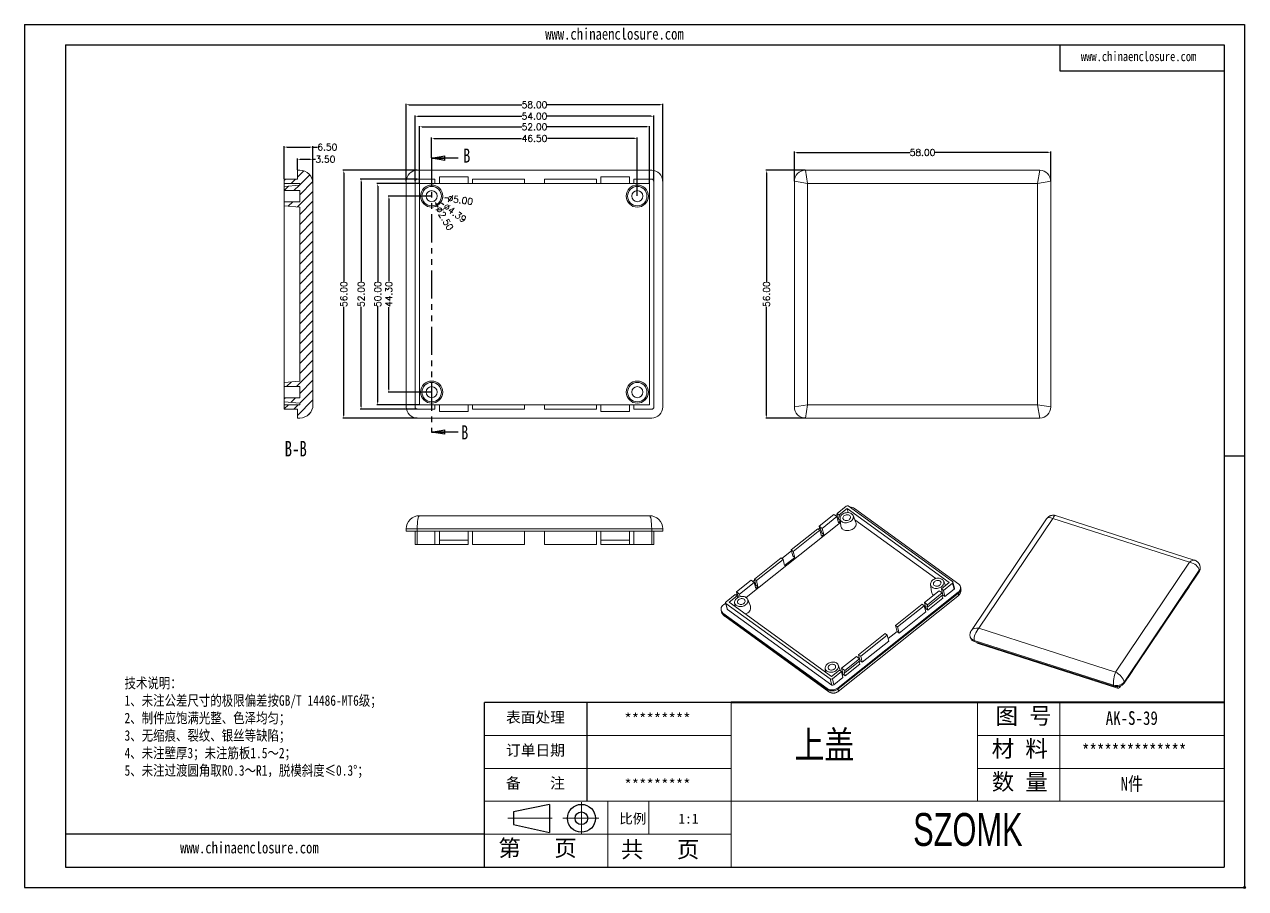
# Model space of a CAD drawing. Header units: inches. Extents: x -870 to -275, y 557 to 752.
# Drawn here: x -869.9 to -593.7, y 556.5 to 751.8 of the extents above; entities that cross this region are included whole.
import ezdxf

# ---------------------------------------------------------------- set-up
doc = ezdxf.new("R2010")
doc.units = ezdxf.units.IN
doc.linetypes.add('CENTER2', pattern=[28.575, 19.05, -3.175, 3.175, -3.175])
doc.linetypes.add('PHANTOM', pattern=[12.7, 6.35, -1.27, 1.27, -1.27, 1.27, -1.27])
doc.layers.add('文字', color=81, linetype='Continuous')
for name, color, linetype, lineweight in [('粗实线', 7, 'Continuous', 30), ('细实线', 3, 'Continuous', 9), ('细点划线', 2, 'CENTER2', 9)]:
    doc.layers.add(name, color=color, linetype=linetype, lineweight=lineweight)
doc.styles.add('SLDTEXTSTYLE0', font='TXT', dxfattribs={"width": 0.75})
doc.styles.add('SLDTEXTSTYLE3', font='TXT', dxfattribs={"width": 0.7})
doc.styles.get("Standard").update_dxf_attribs({"font": 'txt', "bigfont": 'gbcbig.shx'})
doc.styles.add('宋体', font='', dxfattribs={"width": 0.8, "height": 3.5})
doc.styles.add('长仿宋', font='', dxfattribs={"width": 0.7, "height": 4})
doc.styles.get('宋体').set_extended_font_data('SimSun')
doc.styles.get('长仿宋').set_extended_font_data('SimSun')
doc.dimstyles.new('2', dxfattribs={"dimtxt": 1.5, "dimasz": 0.6, "dimexe": 0.18, "dimexo": 0.0625, "dimgap": 0.09, "dimtad": 0, "dimzin": 0, "dimdsep": 46, "dimtxsty": 'Standard', "dimcen": 0, "dimclrd": 3, "dimclre": 3, "dimadec": 0, "dimazin": 2, "dimtfac": 1, "dimtofl": 0, "dimtmove": 0, "dimatfit": 3, "dimfxl": 1, "dimtolj": 1, "dimtzin": 0, "dimarcsym": 0})

# ---------------------------------------------------------------- blocks, each defined once
blk = doc.blocks.new('_CLOSED')
at = {"color": 0, "linetype": 'ByBlock', "lineweight": -2}
for p, q in [((-1, 0.166667), (0, 0)), ((-1, 0.166667), (-1, -0.166667)), ((0, 0), (-1, -0.166667)), ((0, 0), (-1, 0))]:
    blk.add_line(p, q, dxfattribs=at)
blk = doc.blocks.new('*D141')
at = {"color": 3, "lineweight": -2}
for p, q in [((-783.52, 716.41), (-783.52, 733.85)), ((-782.92, 733.67), (-757.36, 733.67)), ((-726.12, 733.67), (-751.68, 733.67)), ((-725.52, 716.41), (-725.52, 733.85))]:
    blk.add_line(p, q, dxfattribs=at)
at = {"color": 3}
for points in [[(-782.92, 733.77), (-782.92, 733.57), (-783.52, 733.67)], [(-726.12, 733.77), (-726.12, 733.57), (-725.52, 733.67)]]:
    blk.add_solid(points, dxfattribs=at)
at = {"layer": 'Defpoints', "color": 0}
for p in [(-725.52, 733.67), (-783.52, 716.35), (-725.52, 716.35)]:
    blk.add_point(p, dxfattribs=at)
at = {"color": 0, "insert": (-754.52, 733.67), "char_height": 1.5, "attachment_point": 5}
blk.add_mtext('\\A1;58.00', dxfattribs=at)
blk = doc.blocks.new('*D142')
at = {"color": 3, "lineweight": -2}
for p, q in [((-777.77, 721.65), (-777.77, 726.24)), ((-731.27, 713.06), (-731.27, 726.24)), ((-777.17, 726.06), (-757.49, 726.06)), ((-731.87, 726.06), (-751.56, 726.06))]:
    blk.add_line(p, q, dxfattribs=at)
at = {"color": 3}
for points in [[(-777.17, 726.16), (-777.17, 725.96), (-777.77, 726.06)], [(-731.87, 726.16), (-731.87, 725.96), (-731.27, 726.06)]]:
    blk.add_solid(points, dxfattribs=at)
at = {"layer": 'Defpoints', "color": 0}
for p in [(-731.27, 726.06), (-777.77, 721.59), (-731.27, 713)]:
    blk.add_point(p, dxfattribs=at)
at = {"color": 0, "insert": (-754.52, 726.06), "char_height": 1.5, "attachment_point": 5}
blk.add_mtext('\\A1;46.50', dxfattribs=at)
blk = doc.blocks.new('*D143')
at = {"color": 3, "lineweight": -2}
for p, q in [((-780.52, 715.91), (-780.52, 728.85)), ((-779.92, 728.67), (-757.36, 728.67)), ((-729.12, 728.67), (-751.68, 728.67)), ((-728.52, 715.91), (-728.52, 728.85))]:
    blk.add_line(p, q, dxfattribs=at)
at = {"color": 3}
for points in [[(-779.92, 728.77), (-779.92, 728.57), (-780.52, 728.67)], [(-729.12, 728.77), (-729.12, 728.57), (-728.52, 728.67)]]:
    blk.add_solid(points, dxfattribs=at)
at = {"layer": 'Defpoints', "color": 0}
for p in [(-728.52, 728.67), (-780.52, 715.85), (-728.52, 715.85)]:
    blk.add_point(p, dxfattribs=at)
at = {"color": 0, "insert": (-754.52, 728.67), "char_height": 1.5, "attachment_point": 5}
blk.add_mtext('\\A1;52.00', dxfattribs=at)
blk = doc.blocks.new('*D144')
at = {"color": 3, "lineweight": -2}
for p, q in [((-781.52, 716.41), (-781.52, 731.24)), ((-780.92, 731.06), (-757.36, 731.06)), ((-728.12, 731.06), (-751.68, 731.06)), ((-727.52, 716.41), (-727.52, 731.24))]:
    blk.add_line(p, q, dxfattribs=at)
at = {"color": 3}
for points in [[(-780.92, 731.16), (-780.92, 730.96), (-781.52, 731.06)], [(-728.12, 731.16), (-728.12, 730.96), (-727.52, 731.06)]]:
    blk.add_solid(points, dxfattribs=at)
at = {"layer": 'Defpoints', "color": 0}
for p in [(-781.52, 731.06), (-781.52, 716.35), (-727.52, 716.35)]:
    blk.add_point(p, dxfattribs=at)
at = {"color": 0, "insert": (-754.52, 731.06), "char_height": 1.5, "attachment_point": 5}
blk.add_mtext('\\A1;54.00', dxfattribs=at)
blk = doc.blocks.new('*D145')
at = {"color": 3, "lineweight": -2}
for p, q in [((-777.83, 713), (-787.62, 713)), ((-787.44, 712.4), (-787.44, 693.82)), ((-787.44, 669.3), (-787.44, 687.89)), ((-777.83, 668.7), (-787.62, 668.7))]:
    blk.add_line(p, q, dxfattribs=at)
at = {"color": 3}
for points in [[(-787.54, 712.4), (-787.34, 712.4), (-787.44, 713)], [(-787.54, 669.3), (-787.34, 669.3), (-787.44, 668.7)]]:
    blk.add_solid(points, dxfattribs=at)
at = {"layer": 'Defpoints', "color": 0}
for p in [(-787.44, 713), (-777.77, 713), (-777.77, 668.7)]:
    blk.add_point(p, dxfattribs=at)
at = {"color": 0, "insert": (-787.44, 690.85), "char_height": 1.5, "attachment_point": 5, "rotation": 90}
blk.add_mtext('\\A1;44.30', dxfattribs=at)
blk = doc.blocks.new('*D146')
at = {"color": 3, "lineweight": -2}
for p, q in [((-780.58, 715.85), (-790.15, 715.85)), ((-789.97, 715.25), (-789.97, 693.57)), ((-789.97, 666.45), (-789.97, 688.14)), ((-780.58, 665.85), (-790.15, 665.85))]:
    blk.add_line(p, q, dxfattribs=at)
at = {"color": 3}
for points in [[(-790.07, 715.25), (-789.87, 715.25), (-789.97, 715.85)], [(-790.07, 666.45), (-789.87, 666.45), (-789.97, 665.85)]]:
    blk.add_solid(points, dxfattribs=at)
at = {"layer": 'Defpoints', "color": 0}
for p in [(-789.97, 715.85), (-780.52, 715.85), (-780.52, 665.85)]:
    blk.add_point(p, dxfattribs=at)
at = {"color": 0, "insert": (-789.97, 690.85), "char_height": 1.5, "attachment_point": 5, "rotation": 90}
blk.add_mtext('\\A1;50.00', dxfattribs=at)
blk = doc.blocks.new('*D147')
at = {"color": 3, "lineweight": -2}
for p, q in [((-781.08, 716.85), (-793.9, 716.85)), ((-793.72, 716.25), (-793.72, 693.69)), ((-793.72, 665.45), (-793.72, 688.01)), ((-781.08, 664.85), (-793.9, 664.85))]:
    blk.add_line(p, q, dxfattribs=at)
at = {"color": 3}
for points in [[(-793.82, 716.25), (-793.62, 716.25), (-793.72, 716.85)], [(-793.82, 665.45), (-793.62, 665.45), (-793.72, 664.85)]]:
    blk.add_solid(points, dxfattribs=at)
at = {"layer": 'Defpoints', "color": 0}
for p in [(-781.02, 716.85), (-793.72, 664.85), (-781.02, 664.85)]:
    blk.add_point(p, dxfattribs=at)
at = {"color": 0, "insert": (-793.72, 690.85), "char_height": 1.5, "attachment_point": 5, "rotation": 90}
blk.add_mtext('\\A1;52.00', dxfattribs=at)
blk = doc.blocks.new('*D148')
at = {"color": 3, "lineweight": -2}
for p, q in [((-781.08, 718.85), (-797.82, 718.85)), ((-797.64, 718.25), (-797.64, 693.69)), ((-797.64, 663.45), (-797.64, 688.01)), ((-781.08, 662.85), (-797.82, 662.85))]:
    blk.add_line(p, q, dxfattribs=at)
at = {"color": 3}
for points in [[(-797.74, 718.25), (-797.54, 718.25), (-797.64, 718.85)], [(-797.74, 663.45), (-797.54, 663.45), (-797.64, 662.85)]]:
    blk.add_solid(points, dxfattribs=at)
at = {"layer": 'Defpoints', "color": 0}
for p in [(-797.64, 718.85), (-781.02, 718.85), (-781.02, 662.85)]:
    blk.add_point(p, dxfattribs=at)
at = {"color": 0, "insert": (-797.64, 690.85), "char_height": 1.5, "attachment_point": 5, "rotation": 90}
blk.add_mtext('\\A1;56.00', dxfattribs=at)
blk = doc.blocks.new('*D149')
at = {"color": 3, "lineweight": -2}
blk.add_line((-774.1, 712.51), (-774.7, 712.59), dxfattribs=at)
at = {"color": 3}
blk.add_solid([(-774.68, 712.69), (-774.71, 712.49), (-775.29, 712.67)], dxfattribs=at)
at = {"layer": 'Defpoints', "color": 0}
for p in [(-780.25, 713.34), (-775.29, 712.67)]:
    blk.add_point(p, dxfattribs=at)
at = {"color": 0, "insert": (-771.29, 712.13), "char_height": 1.5, "attachment_point": 5, "rotation": 352.3106}
blk.add_mtext('\\A1;∅5.00', dxfattribs=at)
blk = doc.blocks.new('*D150')
at = {"color": 3, "lineweight": -2}
blk.add_line((-775.02, 711.02), (-775.5, 711.37), dxfattribs=at)
at = {"color": 3}
blk.add_solid([(-775.44, 711.45), (-775.56, 711.29), (-775.99, 711.72)], dxfattribs=at)
at = {"layer": 'Defpoints', "color": 0}
for p in [(-779.55, 714.28), (-775.99, 711.72)]:
    blk.add_point(p, dxfattribs=at)
at = {"color": 0, "insert": (-772.51, 709.21), "char_height": 1.5, "attachment_point": 5, "rotation": 324.2684}
blk.add_mtext('\\A1;∅4.39', dxfattribs=at)
blk = doc.blocks.new('*D151')
at = {"color": 3, "lineweight": -2}
blk.add_line((-776.33, 710.52), (-776.84, 711.4), dxfattribs=at)
at = {"color": 3}
blk.add_solid([(-776.76, 711.45), (-776.93, 711.35), (-777.14, 711.92)], dxfattribs=at)
at = {"layer": 'Defpoints', "color": 0}
for p in [(-778.4, 714.08), (-777.14, 711.92)]:
    blk.add_point(p, dxfattribs=at)
at = {"color": 0, "insert": (-774.85, 707.95), "char_height": 1.5, "attachment_point": 5, "rotation": 300.087}
blk.add_mtext('\\A1;∅2.50', dxfattribs=at)
blk = doc.blocks.new('*D152')
at = {"color": 3, "lineweight": -2}
for p, q in [((-808.11, 718.91), (-808.11, 721.51)), ((-807.51, 721.33), (-805.21, 721.33)), ((-804.61, 715.91), (-804.61, 721.51)), ((-804.61, 721.33), (-804.01, 721.33))]:
    blk.add_line(p, q, dxfattribs=at)
at = {"color": 3}
for points in [[(-807.51, 721.43), (-807.51, 721.23), (-808.11, 721.33)], [(-805.21, 721.43), (-805.21, 721.23), (-804.61, 721.33)]]:
    blk.add_solid(points, dxfattribs=at)
at = {"layer": 'Defpoints', "color": 0}
for p in [(-808.11, 721.33), (-808.11, 718.85), (-804.61, 715.85)]:
    blk.add_point(p, dxfattribs=at)
at = {"color": 0, "insert": (-801.79, 721.33), "char_height": 1.5, "attachment_point": 5}
blk.add_mtext('\\A1;3.50', dxfattribs=at)
blk = doc.blocks.new('*D153')
at = {"color": 3, "lineweight": -2}
for p, q in [((-811.11, 716.91), (-811.11, 724.27)), ((-810.51, 724.09), (-805.21, 724.09)), ((-804.61, 715.91), (-804.61, 724.27)), ((-804.61, 724.09), (-803.57, 724.09))]:
    blk.add_line(p, q, dxfattribs=at)
at = {"color": 3}
for points in [[(-810.51, 724.19), (-810.51, 723.99), (-811.11, 724.09)], [(-805.21, 724.19), (-805.21, 723.99), (-804.61, 724.09)]]:
    blk.add_solid(points, dxfattribs=at)
at = {"layer": 'Defpoints', "color": 0}
for p in [(-811.11, 724.09), (-811.11, 716.85), (-804.61, 715.85)]:
    blk.add_point(p, dxfattribs=at)
at = {"color": 0, "insert": (-801.36, 724.09), "char_height": 1.5, "attachment_point": 5}
blk.add_mtext('\\A1;6.50', dxfattribs=at)
blk = doc.blocks.new('*D154')
at = {"color": 3, "lineweight": -2}
for p, q in [((-695.76, 716.41), (-695.76, 723.06)), ((-695.16, 722.88), (-669.6, 722.88)), ((-638.36, 722.88), (-663.92, 722.88)), ((-637.76, 716.41), (-637.76, 723.06))]:
    blk.add_line(p, q, dxfattribs=at)
at = {"color": 3}
for points in [[(-695.16, 722.98), (-695.16, 722.78), (-695.76, 722.88)], [(-638.36, 722.98), (-638.36, 722.78), (-637.76, 722.88)]]:
    blk.add_solid(points, dxfattribs=at)
at = {"layer": 'Defpoints', "color": 0}
for p in [(-637.76, 722.88), (-695.76, 716.35), (-637.76, 716.35)]:
    blk.add_point(p, dxfattribs=at)
at = {"color": 0, "insert": (-666.76, 722.88), "char_height": 1.5, "attachment_point": 5}
blk.add_mtext('\\A1;58.00', dxfattribs=at)
blk = doc.blocks.new('*D155')
at = {"color": 3, "lineweight": -2}
for p, q in [((-693.32, 718.85), (-702.21, 718.85)), ((-702.03, 718.25), (-702.03, 693.69)), ((-702.03, 663.45), (-702.03, 688.01)), ((-693.32, 662.85), (-702.21, 662.85))]:
    blk.add_line(p, q, dxfattribs=at)
at = {"color": 3}
for points in [[(-702.13, 718.25), (-701.93, 718.25), (-702.03, 718.85)], [(-702.13, 663.45), (-701.93, 663.45), (-702.03, 662.85)]]:
    blk.add_solid(points, dxfattribs=at)
at = {"layer": 'Defpoints', "color": 0}
for p in [(-693.26, 718.85), (-702.03, 662.85), (-693.26, 662.85)]:
    blk.add_point(p, dxfattribs=at)
at = {"color": 0, "insert": (-702.03, 690.85), "char_height": 1.5, "attachment_point": 5, "rotation": 90}
blk.add_mtext('\\A1;56.00', dxfattribs=at)

msp = doc.modelspace()

# ---------------------------------------------------------------- hatches: boundary and pattern name
at = {"linetype": 'Continuous', "lineweight": 0}
h = msp.add_hatch(dxfattribs=at)
h.set_pattern_fill('ANSI31', color=4, scale=0.5, style=0)
h.set_pattern_definition([(45, (-351.0056, -538.5706), (-1.122532, 1.122532), [])])
edge = h.paths.add_edge_path(flags=0)
edge.add_line((-808.106, 718.851), (-808.106, 716.851))
edge.add_line((-808.106, 716.851), (-811.106, 716.851))
edge.add_line((-811.106, 716.851), (-811.106, 715.851))
edge.add_line((-811.106, 715.851), (-807.606, 715.851))
edge.add_line((-807.606, 715.851), (-807.606, 715.501))
edge.add_line((-807.606, 715.501), (-811.106, 715.195))
edge.add_line((-811.106, 715.195), (-811.106, 714.251))
edge.add_line((-811.106, 714.251), (-807.606, 714.251))
edge.add_line((-807.606, 714.251), (-807.606, 711.751))
edge.add_line((-807.606, 711.751), (-811.106, 711.751))
edge.add_line((-811.106, 711.751), (-811.106, 710.807))
edge.add_line((-811.106, 710.807), (-807.606, 710.501))
edge.add_line((-807.606, 710.501), (-807.606, 671.201))
edge.add_line((-807.606, 671.201), (-811.106, 670.895))
edge.add_line((-811.106, 670.895), (-811.106, 669.951))
edge.add_line((-811.106, 669.951), (-807.606, 669.951))
edge.add_line((-807.606, 669.951), (-807.606, 667.451))
edge.add_line((-807.606, 667.451), (-811.106, 667.451))
edge.add_line((-811.106, 667.451), (-811.106, 666.507))
edge.add_line((-811.106, 666.507), (-807.606, 666.201))
edge.add_line((-807.606, 666.201), (-807.606, 665.851))
edge.add_line((-807.606, 665.851), (-811.106, 665.851))
edge.add_line((-811.106, 665.851), (-811.106, 664.851))
edge.add_line((-811.106, 664.851), (-808.106, 664.851))
edge.add_line((-808.106, 664.851), (-808.106, 662.851))
edge.add_line((-808.106, 662.851), (-807.606, 662.851))
edge.add_arc((-807.606, 665.851), 3, 270, 360)
edge.add_line((-804.606, 665.851), (-804.606, 715.851))
edge.add_arc((-807.606, 715.851), 3, 0, 90)
edge.add_line((-807.606, 718.851), (-808.106, 718.851))

# ---------------------------------------------------------------- linework, layer by layer
for p, q in [((-869.854, 751.81), (-593.949, 751.81)), ((-869.854, 751.81), (-869.854, 556.726)), ((-593.949, 751.81), (-593.949, 556.726)), ((-860.564, 747.165), (-598.594, 747.165)), ((-860.564, 747.165), (-860.564, 561.371)), ((-635.752, 747.165), (-635.752, 741.359)), ((-598.594, 747.165), (-598.594, 561.371)), ((-635.752, 741.359), (-598.594, 741.359)), ((-593.949, 654.268), (-598.594, 654.268)), ((-710.07, 598.53), (-765.809, 598.53)), ((-765.809, 561.371), (-765.809, 598.53)), ((-742.584, 576.234), (-742.584, 598.53)), ((-765.809, 568.803), (-860.564, 568.803)), ((-860.564, 561.371), (-598.594, 561.371)), ((-869.854, 556.726), (-593.949, 556.726))]:
    msp.add_line(p, q)
at = {"color": 1, "linetype": 'PHANTOM', "lineweight": 30}
msp.add_line((-777.77, 721.592), (-777.77, 659.674), dxfattribs=at)
at = {"color": 7, "linetype": 'Continuous', "lineweight": 30}
for p, q in [((-771.77, 721.592), (-777.77, 721.592)), ((-771.77, 659.674), (-777.77, 659.674))]:
    msp.add_line(p, q, dxfattribs=at)
at = {"color": 7, "linetype": 'Continuous', "lineweight": 15}
for p, q in [((-807.606, 718.851), (-808.106, 718.851)), ((-808.106, 716.851), (-808.106, 718.851)), ((-728.02, 718.851), (-781.02, 718.851)), ((-692.76, 715.851), (-693.26, 718.851)), ((-693.26, 718.851), (-640.26, 718.851)), ((-640.26, 718.851), (-640.76, 715.851)), ((-811.106, 715.851), (-811.106, 716.851)), ((-808.106, 716.851), (-811.106, 716.851)), ((-807.606, 715.851), (-811.106, 715.851)), ((-811.106, 715.851), (-811.106, 715.195)), ((-807.606, 715.501), (-811.106, 715.195)), ((-811.106, 714.251), (-811.106, 715.195)), ((-807.606, 715.501), (-807.606, 715.851)), ((-804.606, 665.851), (-804.606, 715.851)), ((-783.52, 716.351), (-783.52, 665.351)), ((-781.52, 716.351), (-781.52, 665.351)), ((-777.02, 716.851), (-781.02, 716.851)), ((-780.52, 715.851), (-780.52, 665.851)), ((-777.02, 715.851), (-780.52, 715.851)), ((-777.02, 716.851), (-777.02, 715.851)), ((-777.02, 715.851), (-776.02, 715.851)), ((-776.02, 715.851), (-776.02, 717.351)), ((-769.52, 717.351), (-776.02, 717.351)), ((-769.52, 715.851), (-776.02, 715.851)), ((-769.52, 717.351), (-769.52, 715.851)), ((-769.52, 715.851), (-768.52, 715.851)), ((-768.52, 715.851), (-768.52, 716.851)), ((-756.77, 716.851), (-768.52, 716.851)), ((-756.77, 715.851), (-768.52, 715.851)), ((-756.77, 715.851), (-756.77, 716.851)), ((-752.27, 715.851), (-756.77, 715.851)), ((-752.27, 716.851), (-752.27, 715.851)), ((-740.52, 716.851), (-752.27, 716.851)), ((-740.52, 715.851), (-752.27, 715.851)), ((-740.52, 715.851), (-740.52, 716.851)), ((-739.52, 715.851), (-740.52, 715.851)), ((-739.52, 717.351), (-739.52, 715.851)), ((-739.52, 717.351), (-733.02, 717.351)), ((-733.02, 715.851), (-739.52, 715.851)), ((-733.02, 715.851), (-733.02, 717.351)), ((-732.02, 715.851), (-733.02, 715.851)), ((-728.02, 716.851), (-732.02, 716.851)), ((-732.02, 716.851), (-732.02, 715.851)), ((-728.52, 715.851), (-732.02, 715.851)), ((-728.52, 665.851), (-728.52, 715.851)), ((-727.52, 665.351), (-727.52, 716.351)), ((-725.52, 665.351), (-725.52, 716.351)), ((-695.76, 665.351), (-695.76, 716.351)), ((-692.76, 715.851), (-695.76, 716.351)), ((-640.76, 715.851), (-692.76, 715.851)), ((-692.76, 715.851), (-692.76, 665.851)), ((-637.76, 716.351), (-640.76, 715.851)), ((-640.76, 665.851), (-640.76, 715.851)), ((-637.76, 716.351), (-637.76, 665.351)), ((-807.606, 714.251), (-811.106, 714.251)), ((-811.106, 714.251), (-811.106, 711.751)), ((-807.606, 711.751), (-807.606, 714.251)), ((-811.106, 710.807), (-811.106, 711.751)), ((-811.106, 711.751), (-807.606, 711.751)), ((-811.106, 710.807), (-807.606, 710.501)), ((-811.106, 710.807), (-811.106, 670.895)), ((-807.606, 671.201), (-807.606, 710.501)), ((-811.106, 670.895), (-807.606, 671.201)), ((-811.106, 669.951), (-811.106, 670.895)), ((-811.106, 669.951), (-807.606, 669.951)), ((-811.106, 667.451), (-811.106, 669.951)), ((-807.606, 667.451), (-807.606, 669.951)), ((-811.106, 666.507), (-811.106, 667.451)), ((-807.606, 667.451), (-811.106, 667.451)), ((-807.606, 666.201), (-811.106, 666.507)), ((-811.106, 666.507), (-811.106, 665.851)), ((-811.106, 664.851), (-811.106, 665.851)), ((-811.106, 665.851), (-807.606, 665.851)), ((-807.606, 665.851), (-807.606, 666.201)), ((-780.52, 665.851), (-777.02, 665.851)), ((-777.02, 664.851), (-777.02, 665.851)), ((-777.02, 665.851), (-776.02, 665.851)), ((-776.02, 665.851), (-769.52, 665.851)), ((-776.02, 665.851), (-776.02, 664.351)), ((-769.52, 664.351), (-769.52, 665.851)), ((-769.52, 665.851), (-768.52, 665.851)), ((-768.52, 665.851), (-768.52, 664.851)), ((-768.52, 665.851), (-756.77, 665.851)), ((-756.77, 665.851), (-756.77, 664.851)), ((-752.27, 665.851), (-756.77, 665.851)), ((-752.27, 665.851), (-740.52, 665.851)), ((-752.27, 664.851), (-752.27, 665.851)), ((-740.52, 665.851), (-740.52, 664.851)), ((-739.52, 665.851), (-740.52, 665.851)), ((-739.52, 665.851), (-733.02, 665.851)), ((-739.52, 664.351), (-739.52, 665.851)), ((-733.02, 665.851), (-733.02, 664.351)), ((-732.02, 665.851), (-733.02, 665.851)), ((-732.02, 665.851), (-728.52, 665.851)), ((-732.02, 664.851), (-732.02, 665.851)), ((-692.76, 665.851), (-695.76, 665.351)), ((-692.76, 665.851), (-693.26, 662.851)), ((-692.76, 665.851), (-640.76, 665.851)), ((-637.76, 665.351), (-640.76, 665.851)), ((-640.26, 662.851), (-640.76, 665.851)), ((-811.106, 664.851), (-808.106, 664.851)), ((-808.106, 662.851), (-808.106, 664.851)), ((-808.106, 662.851), (-807.606, 662.851)), ((-781.02, 664.851), (-777.02, 664.851)), ((-781.02, 662.851), (-728.02, 662.851)), ((-769.52, 664.351), (-776.02, 664.351)), ((-768.52, 664.851), (-756.77, 664.851)), ((-752.27, 664.851), (-740.52, 664.851)), ((-739.52, 664.351), (-733.02, 664.351)), ((-732.02, 664.851), (-728.02, 664.851)), ((-640.26, 662.851), (-693.26, 662.851)), ((-780.52, 640.775), (-728.52, 640.775)), ((-690.162, 638.419), (-686.831, 641.067)), ((-686.138, 640.565), (-686.831, 641.067)), ((-686.033, 641.095), (-686.432, 640.778)), ((-684.038, 642.937), (-686.087, 641.307)), ((-686.087, 641.307), (-685.625, 640.972)), ((-685.735, 639.927), (-686.087, 641.307)), ((-683.832, 642.399), (-685.625, 640.972)), ((-685.434, 640.225), (-685.625, 640.972)), ((-660.721, 625.652), (-683.832, 642.399)), ((-683.832, 642.399), (-683.597, 641.478)), ((-659.977, 625.892), (-683.55, 642.974)), ((-681.855, 639.261), (-682.469, 640.805)), ((-658.6, 625.327), (-682.173, 642.408)), ((-605.314, 630.742), (-636.725, 640.791)), ((-685.336, 639.265), (-706.671, 622.299)), ((-690.009, 637.933), (-690.275, 637.722)), ((-690.162, 638.419), (-689.468, 637.916)), ((-690.044, 637.958), (-690.162, 638.419)), ((-690.044, 637.958), (-689.813, 637.791)), ((-686.138, 640.565), (-689.468, 637.916)), ((-689.116, 636.536), (-689.468, 637.916)), ((-685.786, 639.184), (-686.138, 640.565)), ((-685.367, 639.518), (-685.786, 639.184)), ((-685.735, 639.927), (-685.386, 639.673)), ((-685.431, 640.049), (-685.231, 638.4)), ((-663.789, 626.562), (-682.074, 639.812)), ((-638.719, 640.099), (-655.713, 614.866)), ((-637.317, 640.131), (-654.024, 615.323)), ((-606.394, 630.238), (-637.317, 640.131)), ((-781.02, 637.775), (-783.52, 637.775)), ((-783.52, 637.275), (-783.52, 637.775)), ((-781.02, 637.275), (-783.52, 637.275)), ((-781.52, 634.275), (-781.52, 637.275)), ((-728.02, 637.775), (-781.02, 637.775)), ((-781.02, 637.275), (-781.02, 637.775)), ((-728.02, 637.275), (-781.02, 637.275)), ((-781.02, 634.275), (-781.02, 637.275)), ((-777.02, 637.275), (-777.02, 634.275)), ((-776.02, 637.275), (-776.02, 635.275)), ((-776.02, 635.275), (-769.52, 635.275)), ((-776.02, 634.275), (-776.02, 635.275)), ((-769.52, 637.275), (-769.52, 635.275)), ((-769.52, 635.275), (-769.52, 634.275)), ((-768.52, 637.275), (-768.52, 634.275)), ((-756.77, 637.275), (-756.77, 634.275)), ((-752.27, 637.275), (-752.27, 634.275)), ((-740.52, 637.275), (-740.52, 634.275)), ((-739.52, 637.275), (-739.52, 635.275)), ((-733.02, 635.275), (-739.52, 635.275)), ((-739.52, 635.275), (-739.52, 634.275)), ((-733.02, 637.275), (-733.02, 635.275)), ((-733.02, 634.275), (-733.02, 635.275)), ((-732.02, 637.275), (-732.02, 634.275)), ((-725.52, 637.775), (-728.02, 637.775)), ((-728.02, 637.275), (-728.02, 637.775)), ((-725.52, 637.275), (-728.02, 637.275)), ((-728.02, 634.275), (-728.02, 637.275)), ((-727.52, 634.275), (-727.52, 637.275)), ((-725.52, 637.275), (-725.52, 637.775)), ((-690.443, 637.844), (-696.464, 633.056)), ((-689.981, 637.509), (-696.002, 632.721)), ((-689.981, 637.509), (-690.443, 637.844)), ((-689.629, 636.128), (-689.981, 637.509)), ((-689.579, 636.871), (-689.813, 637.791)), ((-689.116, 636.536), (-689.629, 636.128)), ((-689.579, 636.871), (-689.116, 636.536)), ((-781.02, 634.275), (-781.52, 634.275)), ((-777.02, 634.275), (-781.02, 634.275)), ((-776.02, 634.275), (-777.02, 634.275)), ((-769.52, 634.275), (-776.02, 634.275)), ((-756.77, 634.275), (-768.52, 634.275)), ((-740.52, 634.275), (-752.27, 634.275)), ((-739.52, 634.275), (-733.02, 634.275)), ((-733.02, 634.275), (-732.02, 634.275)), ((-728.02, 634.275), (-732.02, 634.275)), ((-727.52, 634.275), (-728.02, 634.275)), ((-696.41, 632.843), (-698.602, 631.1)), ((-696.002, 632.721), (-696.464, 633.056)), ((-696.112, 631.675), (-696.464, 633.056)), ((-695.65, 631.34), (-696.002, 632.721)), ((-698.77, 631.222), (-704.791, 626.434)), ((-698.308, 630.887), (-704.329, 626.099)), ((-698.77, 631.222), (-698.308, 630.887)), ((-697.956, 629.506), (-698.308, 630.887)), ((-697.956, 629.506), (-695.65, 631.34)), ((-695.65, 631.34), (-696.112, 631.675)), ((-623.101, 605.43), (-606.394, 630.238)), ((-604.182, 628.465), (-621.21, 603.181)), ((-604.149, 628.229), (-621.177, 602.944)), ((-604.149, 628.229), (-604.182, 628.465)), ((-603.962, 628.964), (-603.994, 629.2)), ((-705.535, 626.194), (-708.865, 623.545)), ((-704.841, 625.691), (-708.172, 623.043)), ((-705.535, 626.194), (-704.841, 625.691)), ((-704.737, 626.221), (-705.135, 625.905)), ((-704.489, 624.311), (-704.841, 625.691)), ((-704.329, 626.099), (-704.791, 626.434)), ((-704.439, 625.053), (-704.791, 626.434)), ((-704.489, 624.311), (-703.977, 624.718)), ((-703.977, 624.718), (-704.439, 625.053)), ((-703.977, 624.718), (-704.329, 626.099)), ((-664.955, 625.212), (-664.755, 623.563)), ((-662.514, 624.226), (-660.721, 625.652)), ((-662.052, 623.891), (-662.514, 624.226)), ((-662.162, 622.845), (-662.514, 624.226)), ((-662.052, 623.891), (-660.002, 625.521)), ((-661.592, 624.96), (-661.992, 625.968)), ((-661.7, 622.511), (-659.65, 624.141)), ((-661.585, 624.965), (-661.598, 624.974)), ((-660.002, 625.521), (-659.65, 624.141)), ((-659.542, 624.394), (-659.894, 625.775)), ((-658.127, 624.51), (-658.186, 624.74)), ((-608.575, 621.622), (-606.487, 624.723)), ((-606.487, 624.723), (-606.491, 624.752)), ((-709.147, 622.97), (-711.196, 621.34)), ((-708.685, 622.635), (-710.478, 621.209)), ((-709.147, 622.97), (-708.685, 622.635)), ((-708.713, 623.06), (-708.979, 622.848)), ((-708.865, 623.545), (-708.748, 623.085)), ((-708.172, 623.043), (-708.865, 623.545)), ((-708.748, 623.085), (-708.517, 622.917)), ((-708.583, 622.237), (-708.685, 622.635)), ((-708.372, 622.349), (-708.517, 622.917)), ((-708.026, 622.469), (-708.172, 623.043)), ((-705.683, 620.313), (-706.297, 621.856)), ((-685.885, 601.873), (-658.726, 623.471)), ((-685.851, 601.048), (-658.802, 622.558)), ((-685.826, 601.643), (-658.667, 623.241)), ((-666.358, 621.17), (-663.027, 623.819)), ((-665.664, 620.667), (-662.334, 623.316)), ((-662.216, 622.856), (-665.547, 620.207)), ((-665.543, 619.454), (-662.213, 622.103)), ((-664.318, 622.857), (-664.274, 622.827)), ((-663.027, 623.819), (-662.334, 623.316)), ((-662.213, 622.103), (-662.373, 622.731)), ((-662.162, 622.845), (-662.362, 622.687)), ((-662.334, 623.316), (-662.216, 622.856)), ((-661.7, 622.511), (-662.162, 622.845)), ((-661.7, 622.511), (-662.052, 623.891)), ((-658.726, 623.471), (-658.667, 623.241)), ((-608.575, 621.622), (-608.594, 621.628)), ((-608.579, 621.651), (-608.575, 621.622)), ((-712.309, 619.36), (-712.25, 619.13)), ((-711.894, 618.773), (-688.321, 601.692)), ((-711.894, 618.773), (-711.836, 618.543)), ((-711.836, 618.543), (-688.263, 601.462)), ((-711.286, 621.013), (-711.769, 620.629)), ((-711.305, 621.086), (-710.952, 619.706)), ((-711.222, 620.969), (-687.649, 603.888)), ((-711.222, 620.969), (-710.87, 619.588)), ((-710.87, 619.588), (-687.297, 602.507)), ((-710.478, 621.209), (-687.367, 604.463)), ((-709.259, 621.101), (-709.156, 620.251)), ((-709.164, 620.317), (-709.203, 620.285)), ((-672.891, 615.974), (-666.87, 620.762)), ((-672.429, 615.639), (-666.408, 620.427)), ((-672.077, 614.259), (-666.056, 619.047)), ((-666.87, 620.762), (-666.408, 620.427)), ((-666.056, 619.047), (-666.408, 620.427)), ((-665.664, 620.667), (-666.358, 621.17)), ((-666.006, 619.789), (-666.358, 621.17)), ((-666.006, 619.789), (-666.205, 619.631)), ((-665.543, 619.454), (-666.006, 619.789)), ((-665.547, 620.207), (-665.778, 620.375)), ((-665.543, 619.454), (-665.778, 620.375)), ((-665.547, 620.207), (-665.664, 620.667)), ((-711.508, 618.049), (-687.981, 601)), ((-672.891, 615.974), (-672.429, 615.639)), ((-672.539, 614.594), (-672.891, 615.974)), ((-681.218, 609.352), (-675.197, 614.141)), ((-680.756, 609.018), (-674.735, 613.806)), ((-674.735, 613.806), (-675.197, 614.141)), ((-674.383, 612.425), (-674.735, 613.806)), ((-674.532, 613.009), (-672.539, 614.594)), ((-672.539, 614.594), (-672.077, 614.259)), ((-672.077, 614.259), (-672.429, 615.639)), ((-656.031, 613.526), (-655.998, 613.29)), ((-654.024, 615.323), (-623.101, 605.43)), ((-680.404, 607.637), (-674.383, 612.425)), ((-623.559, 602.483), (-655.101, 612.573)), ((-655.068, 612.337), (-655.101, 612.573)), ((-623.526, 602.246), (-655.068, 612.337)), ((-654.424, 612.131), (-654.415, 612.064)), ((-622.688, 601.783), (-654.229, 611.874)), ((-685.061, 606.296), (-681.731, 608.945)), ((-681.037, 608.443), (-684.368, 605.794)), ((-684.251, 605.334), (-680.92, 607.982)), ((-681.037, 608.443), (-681.731, 608.945)), ((-681.218, 609.352), (-680.756, 609.018)), ((-680.866, 607.972), (-681.218, 609.352)), ((-680.916, 607.229), (-681.077, 607.858)), ((-681.065, 607.814), (-680.866, 607.972)), ((-680.92, 607.982), (-681.037, 608.443)), ((-680.866, 607.972), (-680.404, 607.637)), ((-680.404, 607.637), (-680.756, 609.018)), ((-688.783, 606.263), (-688.68, 605.414)), ((-687.367, 604.463), (-685.574, 605.889)), ((-687.161, 603.924), (-685.112, 605.554)), ((-685.289, 605.682), (-685.821, 607.019)), ((-685.112, 605.554), (-685.574, 605.889)), ((-684.76, 604.173), (-685.112, 605.554)), ((-685.061, 606.296), (-684.368, 605.794)), ((-684.709, 604.916), (-685.061, 606.296)), ((-684.908, 604.757), (-684.709, 604.916)), ((-684.709, 604.916), (-684.247, 604.581)), ((-684.251, 605.334), (-684.482, 605.501)), ((-684.247, 604.581), (-684.482, 605.501)), ((-684.368, 605.794), (-684.251, 605.334)), ((-684.247, 604.581), (-680.916, 607.229)), ((-618.214, 607.31), (-620.302, 604.209)), ((-618.218, 607.339), (-618.214, 607.31)), ((-687.649, 603.888), (-687.297, 602.507)), ((-687.161, 603.924), (-686.809, 602.543)), ((-686.809, 602.543), (-684.76, 604.173)), ((-623.526, 602.246), (-623.559, 602.483)), ((-621.935, 602.342), (-622.218, 601.923)), ((-621.177, 602.944), (-621.21, 603.181)), ((-620.321, 604.215), (-620.302, 604.209)), ((-620.302, 604.209), (-620.306, 604.238)), ((-688.321, 601.692), (-688.263, 601.462)), ((-685.885, 601.873), (-685.826, 601.643))]:
    msp.add_line(p, q, dxfattribs=at)
at = {"color": 8, "linetype": 'Continuous', "lineweight": 15}
for p, q in [((-654.229, 611.874), (-654.257, 612.078)), ((-622.688, 601.783), (-622.739, 602.152)), ((-622.218, 601.923), (-622.26, 602.228))]:
    msp.add_line(p, q, dxfattribs=at)
at = {"color": 7, "linetype": 'Continuous', "lineweight": 15, "flags": 128}
for points in [[(-685.048, 639.43), (-685.196, 639.559), (-685.311, 639.708), (-685.39, 639.873), (-685.431, 640.05), (-685.434, 640.234), (-685.397, 640.42), (-685.322, 640.604), (-685.21, 640.781), (-685.066, 640.945), (-684.891, 641.094), (-684.692, 641.222), (-684.473, 641.328), (-684.24, 641.407), (-683.998, 641.458), (-683.754, 641.48), (-683.515, 641.472), (-683.287, 641.434), (-683.075, 641.367), (-682.885, 641.274), (-682.721, 641.155), (-682.589, 641.016), (-682.492, 640.858), (-682.431, 640.686), (-682.41, 640.505), (-682.427, 640.32), (-682.483, 640.134), (-682.577, 639.954), (-682.705, 639.782), (-682.865, 639.625), (-683.052, 639.486), (-683.262, 639.369), (-683.489, 639.277), (-683.728, 639.211), (-683.971, 639.174), (-684.213, 639.167), (-684.448, 639.191), (-684.669, 639.243), (-684.87, 639.323), (-685.048, 639.43)], [(-684.564, 639.814), (-684.673, 639.916), (-684.747, 640.037), (-684.783, 640.171), (-684.779, 640.313), (-684.734, 640.455), (-684.652, 640.591), (-684.535, 640.714), (-684.39, 640.819), (-684.223, 640.901), (-684.042, 640.956), (-683.856, 640.981), (-683.673, 640.976), (-683.501, 640.94), (-683.349, 640.875), (-683.224, 640.785), (-683.132, 640.673), (-683.077, 640.544), (-683.061, 640.405), (-683.086, 640.263), (-683.15, 640.123), (-683.25, 639.993), (-683.381, 639.878), (-683.538, 639.784), (-683.713, 639.715), (-683.898, 639.675), (-684.084, 639.665), (-684.262, 639.685), (-684.425, 639.736), (-684.564, 639.814)], [(-684.794, 637.694), (-684.607, 637.581), (-684.396, 637.493), (-684.166, 637.432), (-683.92, 637.4), (-683.666, 637.397), (-683.408, 637.423), (-683.153, 637.478), (-682.905, 637.561), (-682.671, 637.67), (-682.456, 637.802), (-682.265, 637.954), (-682.101, 638.123), (-681.969, 638.306), (-681.872, 638.497), (-681.811, 638.693), (-681.788, 638.89), (-681.803, 639.083), (-681.855, 639.261)], [(-664.572, 624.592), (-664.394, 624.486), (-664.193, 624.406), (-663.972, 624.353), (-663.737, 624.33), (-663.495, 624.337), (-663.251, 624.374), (-663.013, 624.439), (-662.786, 624.532), (-662.576, 624.649), (-662.389, 624.788), (-662.229, 624.945), (-662.101, 625.116), (-662.007, 625.297), (-661.951, 625.482), (-661.934, 625.668), (-661.955, 625.849), (-662.016, 626.021), (-662.113, 626.178), (-662.245, 626.318), (-662.408, 626.436), (-662.599, 626.53), (-662.811, 626.597), (-663.039, 626.634), (-663.278, 626.643), (-663.522, 626.621), (-663.763, 626.569), (-663.997, 626.49), (-664.216, 626.385), (-664.415, 626.256), (-664.59, 626.108), (-664.734, 625.943), (-664.845, 625.767), (-664.921, 625.583), (-664.957, 625.397), (-664.955, 625.213), (-664.914, 625.036), (-664.835, 624.871), (-664.72, 624.722), (-664.572, 624.592)], [(-664.088, 624.977), (-663.949, 624.899), (-663.786, 624.848), (-663.608, 624.827), (-663.422, 624.837), (-663.237, 624.878), (-663.062, 624.947), (-662.905, 625.041), (-662.774, 625.155), (-662.674, 625.286), (-662.61, 625.426), (-662.585, 625.568), (-662.601, 625.707), (-662.656, 625.835), (-662.748, 625.947), (-662.873, 626.038), (-663.025, 626.103), (-663.196, 626.138), (-663.38, 626.144), (-663.566, 626.119), (-663.747, 626.064), (-663.914, 625.982), (-664.059, 625.877), (-664.175, 625.753), (-664.258, 625.617), (-664.302, 625.476), (-664.307, 625.334), (-664.271, 625.2), (-664.197, 625.079), (-664.088, 624.977)], [(-708.876, 620.481), (-708.699, 620.375), (-708.497, 620.294), (-708.276, 620.242), (-708.041, 620.219), (-707.799, 620.226), (-707.556, 620.263), (-707.317, 620.328), (-707.09, 620.421), (-706.88, 620.538), (-706.693, 620.677), (-706.533, 620.834), (-706.405, 621.005), (-706.311, 621.186), (-706.255, 621.371), (-706.238, 621.557), (-706.259, 621.738), (-706.32, 621.909), (-706.417, 622.067), (-706.549, 622.207), (-706.713, 622.325), (-706.903, 622.419), (-707.115, 622.485), (-707.343, 622.523), (-707.583, 622.531), (-707.826, 622.51), (-708.068, 622.458), (-708.301, 622.379), (-708.52, 622.274), (-708.719, 622.145), (-708.894, 621.997), (-709.038, 621.832), (-709.15, 621.656), (-709.225, 621.472), (-709.262, 621.286), (-709.259, 621.102), (-709.218, 620.925), (-709.139, 620.76), (-709.024, 620.611), (-708.876, 620.481)], [(-707.111, 621.884), (-707.25, 621.963), (-707.413, 622.013), (-707.591, 622.034), (-707.777, 622.024), (-707.962, 621.984), (-708.137, 621.915), (-708.294, 621.821), (-708.425, 621.706), (-708.525, 621.575), (-708.589, 621.436), (-708.614, 621.293), (-708.598, 621.154), (-708.543, 621.026), (-708.451, 620.914), (-708.326, 620.823), (-708.174, 620.759), (-708.003, 620.723), (-707.819, 620.717), (-707.633, 620.743), (-707.452, 620.798), (-707.285, 620.879), (-707.14, 620.985), (-707.023, 621.108), (-706.941, 621.244), (-706.897, 621.386), (-706.892, 621.527), (-706.928, 621.662), (-707.002, 621.783), (-707.111, 621.884)], [(-662.328, 622.767), (-662.195, 622.833), (-662.163, 622.85)], [(-688.4, 605.644), (-688.548, 605.773), (-688.663, 605.922), (-688.742, 606.088), (-688.783, 606.264), (-688.785, 606.448), (-688.749, 606.635), (-688.673, 606.818), (-688.562, 606.995), (-688.418, 607.159), (-688.243, 607.308), (-688.044, 607.436), (-687.825, 607.542), (-687.592, 607.621), (-687.35, 607.672), (-687.106, 607.694), (-686.867, 607.686), (-686.639, 607.648), (-686.427, 607.581), (-686.237, 607.488), (-686.073, 607.37), (-685.941, 607.23), (-685.844, 607.072), (-685.783, 606.901), (-685.762, 606.72), (-685.779, 606.534), (-685.835, 606.348), (-685.929, 606.168), (-686.057, 605.997), (-686.217, 605.839), (-686.404, 605.701), (-686.614, 605.583), (-686.841, 605.491), (-687.08, 605.425), (-687.323, 605.388), (-687.565, 605.382), (-687.8, 605.405), (-688.021, 605.457), (-688.222, 605.537), (-688.4, 605.644)], [(-686.635, 607.047), (-686.526, 606.945), (-686.452, 606.824), (-686.416, 606.69), (-686.42, 606.548), (-686.465, 606.406), (-686.547, 606.271), (-686.664, 606.147), (-686.809, 606.042), (-686.976, 605.96), (-687.157, 605.905), (-687.343, 605.88), (-687.526, 605.885), (-687.698, 605.921), (-687.85, 605.986), (-687.975, 606.077), (-688.067, 606.189), (-688.122, 606.317), (-688.138, 606.456), (-688.113, 606.598), (-688.049, 606.738), (-687.949, 606.868), (-687.818, 606.983), (-687.661, 607.077), (-687.486, 607.146), (-687.301, 607.187), (-687.115, 607.197), (-686.937, 607.176), (-686.774, 607.125), (-686.635, 607.047)]]:
    msp.add_lwpolyline(points, dxfattribs=at)
at = {"color": 7, "linetype": 'Continuous', "lineweight": 15}
for centre, radius in [((-777.77, 713.001), 2.5), ((-777.77, 713.001), 2.194), ((-731.27, 713.001), 2.5), ((-731.27, 713.001), 2.194), ((-777.77, 713.001), 1.25), ((-731.27, 713.001), 1.25), ((-777.77, 668.701), 2.5), ((-731.27, 668.701), 2.5), ((-777.77, 668.701), 2.194), ((-777.77, 668.701), 1.25), ((-731.27, 668.701), 2.194), ((-731.27, 668.701), 1.25)]:
    msp.add_circle(centre, radius, dxfattribs=at)
msp.add_circle((-593.949, 556.726), 0.224)
for centre, radius, start, end in [((-807.606, 715.851), 3, 0, 90), ((-781.02, 716.351), 2.5, 90, 180), ((-728.02, 716.351), 2.5, 0, 90), ((-693.26, 716.351), 2.5, 90, 180), ((-640.26, 716.351), 2.5, 0, 90), ((-781.02, 716.351), 0.5, 90, 180), ((-728.02, 716.351), 0.5, 0, 90), ((-807.606, 665.851), 3, 270, 0), ((-781.02, 665.351), 2.5, 180, 270), ((-781.02, 665.351), 0.5, 180, 270), ((-728.02, 665.351), 0.5, 270, 0), ((-728.02, 665.351), 2.5, 270, 0), ((-693.26, 665.351), 2.5, 180, 270), ((-640.26, 665.351), 2.5, 270, 0), ((-780.52, 637.775), 3, 90, 180), ((-728.52, 637.775), 3, 0, 90), ((-683.768, 642.609), 0.425, 59.14611, 129.36985), ((-683.162, 640.929), 1.78, 56.24324, 90.69027), ((-684.215, 638.541), 1.025, 187.86028, 235.64774), ((-605.003, 628.838), 1.049, 324.51411, 6.87759), ((-660.115, 625.715), 0.224, 300.09516, 52.16575), ((-659.788, 624.349), 0.25, 303.47865, 10.42844), ((-659.296, 624.441), 1.126, 300.43438, 51.82652), ((-711.084, 621.146), 0.224, 120.09516, 232.16575), ((-663.739, 623.703), 1.025, 187.86028, 235.64774), ((-711.198, 619.659), 1.126, 120.43438, 231.82652), ((-710.751, 619.76), 0.209, 195.14784, 235.39022), ((-707.1, 620.001), 1.451, 280.31437, 12.40763), ((-654.809, 613.52), 1.211, 190.96736, 257.66762), ((-654.175, 612.113), 0.245, 191.42988, 257.2051), ((-687.431, 604.252), 0.425, 239.14611, 309.36985), ((-687.079, 602.872), 0.425, 239.14611, 309.36985), ((-622.884, 604.512), 2.139, 251.59329, 321.50143), ((-622.851, 604.276), 2.139, 251.59329, 321.50143), ((-687.231, 603.505), 2.115, 238.98164, 309.53432), ((-687.173, 603.275), 2.115, 238.98164, 309.53432), ((-622.553, 602.191), 0.43, 251.76212, 321.3326)]:
    msp.add_arc(centre, radius, start, end, dxfattribs=at)
at = {"color": 8, "linetype": 'Continuous', "lineweight": 15}
for centre, radius, start, end in [((-605.036, 629.074), 1.049, 324.51151, 6.98137), ((-659.341, 624.277), 1.236, 303.01587, 10.89122), ((-711.245, 619.401), 1.041, 195.09498, 235.44308), ((-654.843, 613.754), 1.209, 190.331, 257.71196)]:
    msp.add_arc(centre, radius, start, end, dxfattribs=at)
at = {"color": 7, "linetype": 'Continuous', "lineweight": 15}
for centre, major_axis, ratio, start_param, end_param in [((-780.52, 637.775), (0, 3), 0.1666667, 0, 1.5707963), ((-728.52, 637.775), (0, 3), 0.1666667, 4.712389, 6.2831853), ((-606.198, 628.82), (1.962, -0.818), 0.6171598, 0.3490597, 1.919856), ((-653.828, 613.906), (0.948, 1.896), 0.4597774, 0.9804863, 2.5512826), ((-622.904, 604.013), (0.375, 2.083), 0.2740921, 0.8729471, 2.4437434), ((-622.904, 604.013), (1.545, -1.453), 0.4978051, 0.5529657, 2.123762)]:
    msp.add_ellipse(centre, major_axis=major_axis, ratio=ratio, start_param=start_param, end_param=end_param, dxfattribs=at)
at = {"color": 8, "linetype": 'Continuous', "lineweight": 15}
for centre, major_axis, ratio, start_param, end_param in [((-637.121, 638.713), (0.375, 2.083), 0.2740921, 6.2470047, 7.1561324), ((-637.121, 638.713), (1.545, -1.453), 0.4978051, 2.123762, 3.2226737), ((-606.198, 628.82), (0.948, 1.896), 0.4597774, 0.0717197, 0.9804863), ((-660.31, 624.042), (1.555, -1.441), 0.4420752, 6.2157044, 6.8830352), ((-710.067, 619.598), (1.565, 1.439), 0.6223521, 2.8183919, 3.2672874), ((-653.828, 613.906), (1.962, -0.818), 0.6171598, 1.919856, 3.0184121), ((-686.957, 602.852), (0.946, 1.899), 0.5094753, 2.6080442, 3.0564957), ((-686.957, 602.852), (-1.091, 1.814), 0.2533391, 3.1750373, 3.8420945)]:
    msp.add_ellipse(centre, major_axis=major_axis, ratio=ratio, start_param=start_param, end_param=end_param, dxfattribs=at)
at = {"color": 7, "linetype": 'Continuous', "lineweight": 15}
for points, knots in [([(-636.724, 640.79), (-636.79, 640.809), (-636.931, 640.85), (-637.155, 640.876), (-637.388, 640.876), (-637.627, 640.842), (-637.864, 640.775), (-638.09, 640.674), (-638.292, 640.547), (-638.469, 640.4), (-638.612, 640.25), (-638.686, 640.143), (-638.718, 640.096)], [0, 0, 0, 0, 0.0918521, 0.1938933, 0.2966409, 0.3998292, 0.5128763, 0.6216519, 0.7263494, 0.8274101, 0.9250853, 1, 1, 1, 1]), ([(-603.994, 629.2), (-604.008, 629.279), (-604.037, 629.443), (-604.122, 629.679), (-604.236, 629.904), (-604.377, 630.107), (-604.539, 630.286), (-604.718, 630.44), (-604.914, 630.569), (-605.113, 630.672), (-605.251, 630.719), (-605.316, 630.742)], [0, 0, 0, 0, 0.1121806, 0.2325094, 0.3497802, 0.464239, 0.5763533, 0.6865871, 0.7954556, 0.9035893, 1, 1, 1, 1]), ([(-658.807, 622.559), (-658.778, 622.58), (-658.684, 622.651), (-658.546, 622.794), (-658.396, 622.985), (-658.272, 623.193), (-658.175, 623.415), (-658.106, 623.656), (-658.068, 623.91), (-658.068, 624.171), (-658.094, 624.37), (-658.12, 624.481), (-658.127, 624.51)], [0, 0, 0, 0, 0.0493774, 0.1611512, 0.2720716, 0.3825455, 0.4928045, 0.6029804, 0.725033, 0.843764, 0.9591646, 1, 1, 1, 1]), ([(-712.25, 619.13), (-712.227, 619.049), (-712.18, 618.893), (-712.073, 618.675), (-711.946, 618.476), (-711.796, 618.297), (-711.648, 618.154), (-711.545, 618.079), (-711.504, 618.049)], [0, 0, 0, 0, 0.18695841, 0.36525072, 0.54075036, 0.71417073, 0.88655923, 1, 1, 1, 1]), ([(-655.709, 614.865), (-655.736, 614.826), (-655.809, 614.72), (-655.9, 614.53), (-655.982, 614.301), (-656.033, 614.064), (-656.053, 613.823), (-656.046, 613.643), (-656.033, 613.545), (-656.031, 613.526)], [0, 0, 0, 0, 0.1010451, 0.274506, 0.4467071, 0.6182451, 0.7894647, 0.9601932, 1, 1, 1, 1]), ([(-687.98, 601.004), (-687.938, 600.974), (-687.834, 600.898), (-687.648, 600.806), (-687.429, 600.727), (-687.192, 600.676), (-686.944, 600.659), (-686.695, 600.678), (-686.46, 600.729), (-686.241, 600.807), (-686.043, 600.912), (-685.913, 600.994), (-685.854, 601.046), (-685.849, 601.051)], [0, 0, 0, 0, 0.067458, 0.1682668, 0.2698371, 0.3718909, 0.4849366, 0.5937039, 0.6983219, 0.7992841, 0.8968856, 0.9912843, 1, 1, 1, 1])]:
    msp.add_open_spline(points, degree=3, knots=knots, dxfattribs=at)
at = {"layer": '粗实线', "color": 7, "lineweight": 40}
msp.add_line((-598.594, 598.53), (-710.07, 598.53), dxfattribs=at)
at = {"layer": '粗实线', "color": 7}
for p, q in [((-751.121, 575.539), (-759.241, 573.818)), ((-751.121, 575.539), (-751.121, 569.175)), ((-759.241, 573.818), (-759.241, 570.946)), ((-759.241, 570.946), (-751.121, 569.175))]:
    msp.add_line(p, q, dxfattribs=at)
for radius in [3.157, 1.436]:
    msp.add_circle((-743.894, 572.382), radius, dxfattribs=at)
at = {"layer": '细实线', "color": 7}
for p, q in [((-710.07, 598.53), (-710.07, 561.371)), ((-654.332, 598.53), (-654.332, 576.234)), ((-635.752, 598.53), (-635.752, 576.391)), ((-710.07, 591.098), (-765.809, 591.098)), ((-598.594, 591.098), (-654.332, 591.098)), ((-710.07, 583.666), (-765.809, 583.666)), ((-598.594, 583.666), (-654.332, 583.666)), ((-598.594, 576.234), (-765.809, 576.234)), ((-737.939, 576.234), (-737.939, 561.371)), ((-728.65, 576.234), (-728.65, 568.803)), ((-710.07, 568.803), (-765.809, 568.803))]:
    msp.add_line(p, q, dxfattribs=at)
at = {"layer": '细点划线', "color": 7}
for p, q in [((-743.894, 576.016), (-743.894, 568.803)), ((-760.536, 572.382), (-750.499, 572.382)), ((-748.116, 572.382), (-739.956, 572.382))]:
    msp.add_line(p, q, dxfattribs=at)

# ---------------------------------------------------------------- block references
at = {"color": 7, "linetype": 'Continuous', "lineweight": 30, "xscale": 3, "yscale": 3, "zscale": 0.5, "rotation": 180}
for p in [(-777.77, 721.592), (-777.77, 659.674)]:
    msp.add_blockref('_CLOSED', p, dxfattribs=at)

# ---------------------------------------------------------------- texts
at = {"color": 7, "linetype": 'Continuous', "char_height": 3.175, "attachment_point": 1, "style": 'SLDTEXTSTYLE0'}
for insert in [(-770.651, 723.755), (-771.116, 661.197)]:
    msp.add_mtext('B', dxfattribs=dict(at, insert=insert))
at = {"color": 0, "linetype": 'Continuous', "lineweight": 0, "insert": (-808.502, 657.674), "char_height": 3.5, "attachment_point": 2, "style": 'SLDTEXTSTYLE3'}
msp.add_mtext('B-B', dxfattribs=at)
at = {"char_height": 2.44407, "width": 1389.08639, "attachment_point": 1}
for s, insert in [('{\\fSimHei|b0|i0|c134|p49;表面处理}', (-760.962, 596.421)), ('{\\fSimHei|b0|i0|c134|p49;*********}', (-734.193, 596.106)), ('{\\fSimHei|b0|i0|c134|p49;订单日期}', (-760.962, 588.989)), ('{\\fSimHei|b0|i0|c134|p49;备    注}', (-760.962, 581.557)), ('{\\fSimHei|b0|i0|c134|p49;*********}', (-734.193, 581.243))]:
    msp.add_mtext(s, dxfattribs=dict(at, insert=insert))
at = {"layer": '文字', "color": 0, "attachment_point": 1, "style": '宋体'}
for s, insert, char_height, width in [('www.chinaenclosure.com', (-752.094, 750.984), 2.61599, 45.96039), ('www.chinaenclosure.com', (-630.965, 745.695), 2.17999, 38.30032), ('{\\H1.111x;技术说明：\\P1、未注公差尺寸的极限偏差按GB/T 14486-MT6级；\\P2、制件应饱满光整、色泽均匀；\\P3、无缩痕、裂纹、银丝等缺陷；\\P4、未注壁厚3；未注筋板1.5～2；\\P5、未注过渡圆角取R0.3～R1，脱模斜度≤0.3%%D；}', (-847.218, 604.144), 2.13373, 101.28013), ('{\\H1.111x;AK-S-39}', (-625.354, 596.588), 2.78692, 32.21991), ('上盖', (-695.723, 592.114), 6.1932, 79.17722), ('{\\H1.111x;**************}', (-630.715, 589.157), 2.78692, 32.21991), ('{\\H1.111x;N件}', (-621.983, 581.725), 2.78692, 32.21991), ('www.chinaenclosure.com', (-834.643, 567.067), 2.61599, 45.96039)]:
    msp.add_mtext(s, dxfattribs=dict(at, insert=insert, char_height=char_height, width=width))
at = {"layer": '粗实线', "insert": (-668.89, 573.573), "char_height": 7.43178, "width": 83.34008, "attachment_point": 1, "style": '长仿宋'}
msp.add_mtext('{\\fSTXinwei|b0|i0|c134|p2;SZOMK}', dxfattribs=at)
at = {"layer": '细实线', "color": 7, "attachment_point": 1}
for s, insert, char_height, width in [('{\\fSimSun|b0|i0|c134|p54;图 号}', (-650.246, 597.402), 3.71589, 18.57946), ('{\\fSimSun|b0|i0|c134|p54;材 料   }', (-651.127, 589.97), 3.71589, 18.57946), ('{\\fSimSun|b0|i0|c134|p54;数 量}', (-651.109, 582.501), 3.71589, 16.78887), ('{\\fSimSun|b0|i0|c134|p54;比例}', (-735.338, 573.42), 2.22953, 9.78696), ('{\\fSimSun|b0|i0|c134|p54;1:1}', (-721.984, 573.42), 2.22953, 9.78696), ('{\\fSimSun|b0|i0|c134|p54;第   页}', (-762.682, 567.525), 3.71589, 27.86918), ('{\\fSimSun|b0|i0|c134|p54; 共   页}', (-737.485, 567.209), 3.71589, 27.86918)]:
    msp.add_mtext(s, dxfattribs=dict(at, insert=insert, char_height=char_height, width=width))

# ---------------------------------------------------------------- dimensions: what is measured, and where the dimension line sits
for base, p1, p2, picture, middle in [((-725.52, 733.672), (-783.52, 716.351), (-725.52, 716.351), '*D141', (-754.52, 733.672)), ((-811.106, 724.094), (-804.606, 715.851), (-811.106, 716.851), '*D153', (-801.358, 724.094)), ((-808.106, 721.334), (-804.606, 715.851), (-808.106, 718.851), '*D152', (-801.791, 721.334))]:
    dim = msp.add_linear_dim(base=base, p1=p1, p2=p2, dimstyle='2')
    dim.commit()
    dim.dimension.update_dxf_attribs({"geometry": picture, "text_midpoint": middle, "dimtype": 160})
for base, p1, p2, picture, middle in [((-781.52, 731.057), (-727.52, 716.351), (-781.52, 716.351), '*D144', (-754.52, 731.057)), ((-728.52, 728.673), (-780.52, 715.851), (-728.52, 715.851), '*D143', (-754.52, 728.673)), ((-731.27, 726.063), (-777.77, 721.592), (-731.27, 713.001), '*D142', (-754.52, 726.063)), ((-637.76, 722.882), (-695.76, 716.351), (-637.76, 716.351), '*D154', (-666.76, 722.882))]:
    dim = msp.add_linear_dim(base=base, p1=p1, p2=p2, dimstyle='2')
    dim.commit()
    dim.dimension.update_dxf_attribs({"geometry": picture, "text_midpoint": middle})
for base, p1, p2, picture, middle in [((-797.635, 718.851), (-781.02, 662.851), (-781.02, 718.851), '*D148', (-797.635, 690.851)), ((-702.026, 662.851), (-693.26, 718.851), (-693.26, 662.851), '*D155', (-702.026, 690.851)), ((-793.723, 664.851), (-781.02, 716.851), (-781.02, 664.851), '*D147', (-793.723, 690.851)), ((-789.974, 715.851), (-780.52, 665.851), (-780.52, 715.851), '*D146', (-789.974, 690.851))]:
    dim = msp.add_linear_dim(base=base, p1=p1, p2=p2, angle=90, dimstyle='2')
    dim.commit()
    dim.dimension.update_dxf_attribs({"geometry": picture, "text_midpoint": middle})
dim = msp.add_linear_dim(base=(-787.441, 713.001), p1=(-777.77, 668.701), p2=(-777.77, 713.001), angle=90, dimstyle='2')
dim.commit()
dim.dimension.update_dxf_attribs({"geometry": '*D145', "text_midpoint": (-787.441, 690.851), "dimtype": 160})
for p1, p2, picture, middle in [((-780.248, 713.336), (-775.293, 712.667), '*D149', (-771.289, 712.126)), ((-779.551, 714.282), (-775.989, 711.72), '*D150', (-772.507, 709.215))]:
    dim = msp.add_diameter_dim_2p(p1=p1, p2=p2, dimstyle='2')
    dim.commit()
    dim.dimension.update_dxf_attribs({"geometry": picture, "text_midpoint": middle})
dim = msp.add_diameter_dim_2p(p1=(-778.397, 714.083), p2=(-777.144, 711.919), dimstyle='2')
dim.commit()
dim.dimension.update_dxf_attribs({"geometry": '*D151', "text_midpoint": (-774.846, 707.954), "dimtype": 163})

doc.saveas('drawing.dxf')
